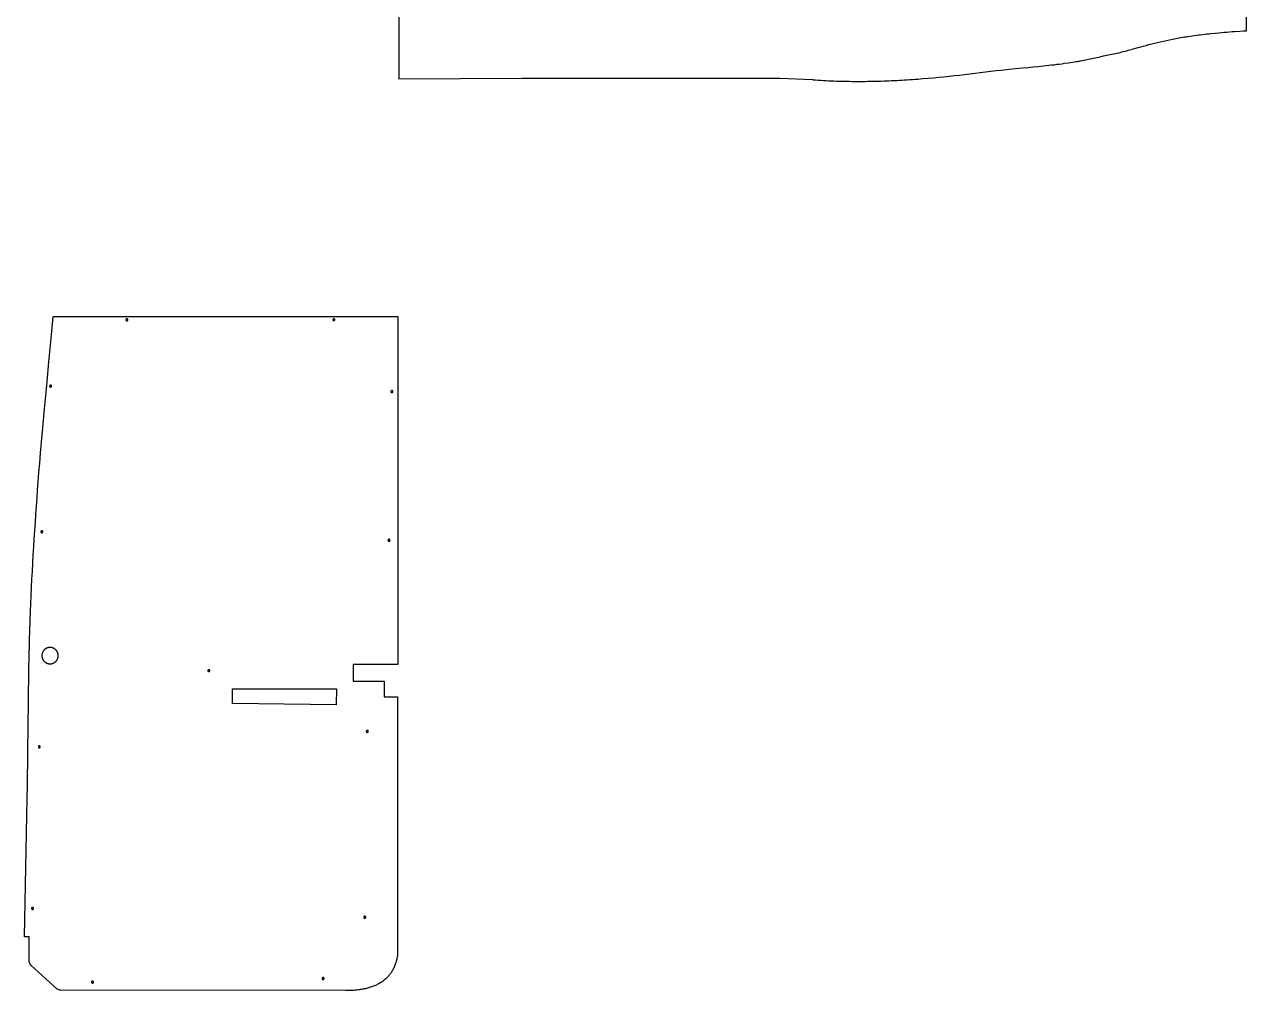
# Model space of a CAD drawing. Extents: x 123 to 7211, y -6292 to -543.
# Drawn here: x 4779 to 7211, y -6292 to -4369 of the extents above; entities that cross this region are included whole.
import ezdxf

# ---------------------------------------------------------------- set-up
doc = ezdxf.new("R2010")
doc.units = 0
doc.layers.add('Default_Layer', color=1, linetype='CONTINUOUS')

msp = doc.modelspace()

# ---------------------------------------------------------------- linework, layer by layer
at = {"layer": 'Default_Layer'}
msp.add_lwpolyline([(5524.2, -4158.5), (5524.2, -4438.8), (5524.1, -4477.8), (5769.4, -4476.6), (6282.1, -4476.6), (6348.4, -4479.3), (6348.4, -4479.5), (6353.6, -4479.8), (6358.8, -4480.2), (6364, -4480.5), (6369.2, -4480.8), (6374.4, -4481.1), (6379.6, -4481.4), (6384.8, -4481.6), (6390, -4481.8), (6395.2, -4482), (6400.4, -4482.2), (6405.7, -4482.3), (6410.9, -4482.4), (6416.1, -4482.5), (6421.3, -4482.6), (6426.5, -4482.7), (6431.7, -4482.7), (6436.9, -4482.7), (6442.1, -4482.7), (6447.4, -4482.7), (6452.6, -4482.7), (6457.8, -4482.6), (6463, -4482.5), (6468.2, -4482.4), (6473.4, -4482.3), (6478.6, -4482.2), (6483.9, -4482), (6489.1, -4481.9), (6494.3, -4481.7), (6499.5, -4481.5), (6504.7, -4481.2), (6509.9, -4481), (6515.1, -4480.7), (6520.3, -4480.5), (6525.6, -4480.2), (6530.8, -4479.9), (6536, -4479.5), (6541.2, -4479.2), (6546.4, -4478.8), (6551.6, -4478.5), (6556.8, -4478.1), (6567.2, -4477.3), (6577.6, -4476.4), (6588, -4475.5), (6598.4, -4474.5), (6608.8, -4473.5), (6619.2, -4472.4), (6629.5, -4471.2), (6639.9, -4470.1), (6650.2, -4468.8), (6660.6, -4467.6), (6670.9, -4466.3), (6681.3, -4464.9), (6686.5, -4464.3), (6691.7, -4463.6), (6697, -4463), (6702.2, -4462.4), (6707.4, -4461.8), (6712.7, -4461.2), (6723.2, -4460.1), (6733.7, -4459), (6744.2, -4458), (6765.2, -4456), (6775.8, -4454.9), (6786.3, -4453.9), (6796.8, -4452.9), (6807.3, -4451.8), (6817.8, -4450.7), (6823, -4450.1), (6828.3, -4449.5), (6833.5, -4448.8), (6838.7, -4448.2), (6844, -4447.5), (6849.2, -4446.8), (6857.1, -4445.8), (6861, -4445.2), (6865, -4444.6), (6868.9, -4444), (6872.9, -4443.3), (6874.8, -4443), (6876.8, -4442.6), (6878.7, -4442.2), (6880.7, -4441.8), (6887.3, -4440.4), (6893.8, -4439), (6900.4, -4437.6), (6907, -4436.3), (6920.2, -4433.6), (6926.8, -4432.2), (6933.4, -4430.8), (6940, -4429.4), (6946.6, -4428), (6953.2, -4426.5), (6959.7, -4425), (6963, -4424.2), (6966.3, -4423.4), (6969.5, -4422.6), (6972.8, -4421.7), (6976, -4420.9), (6979.3, -4420), (6982.5, -4419.1), (6985.8, -4418.2), (6995.7, -4415.3), (7000.7, -4413.9), (7005.6, -4412.5), (7011.3, -4411), (7016.9, -4409.5), (7022.6, -4408), (7028.3, -4406.5), (7034, -4405.1), (7039.8, -4403.8), (7045.8, -4402.4), (7051.9, -4401.1), (7058, -4399.8), (7064.1, -4398.6), (7067.5, -4397.9), (7070.8, -4397.3), (7074.2, -4396.7), (7077.5, -4396.1), (7080.9, -4395.5), (7084.3, -4394.9), (7087.6, -4394.4), (7091, -4393.8), (7095.1, -4393.2), (7099.2, -4392.6), (7103.3, -4392), (7107.4, -4391.5), (7111.5, -4390.9), (7115.6, -4390.4), (7119.8, -4389.9), (7123.9, -4389.4), (7128, -4388.9), (7132.1, -4388.4), (7136.2, -4388), (7140.4, -4387.5), (7148.6, -4386.7), (7156.9, -4385.9), (7162, -4385.5), (7167.1, -4385), (7172.3, -4384.6), (7177.4, -4384.2), (7182.6, -4383.8), (7187.7, -4383.5), (7198, -4382.7), (7204.7, -4382.3), (7211.4, -4381.9), (7211.4, -3299.8)], dxfattribs=at)
msp.add_lwpolyline([(5521.5, -6220.8), (5521.3, -6222.1), (5521.1, -6223.5), (5520.9, -6224.8), (5520.6, -6226.1), (5520.4, -6227.3), (5520.1, -6228.6), (5519.8, -6229.9), (5519.5, -6231.1), (5519.2, -6232.3), (5518.9, -6233.5), (5518.6, -6234.7), (5518.2, -6235.9), (5517.9, -6237), (5517.5, -6238.2), (5517.1, -6239.3), (5516.7, -6240.4), (5516.3, -6241.5), (5515.9, -6242.6), (5515.4, -6243.7), (5515, -6244.7), (5514.5, -6245.8), (5514.1, -6246.8), (5513.6, -6247.8), (5513.1, -6248.8), (5512.6, -6249.8), (5512, -6250.7), (5511.5, -6251.7), (5511, -6252.6), (5510.4, -6253.6), (5509.9, -6254.5), (5509.3, -6255.4), (5508.7, -6256.3), (5508.1, -6257.2), (5507.5, -6258), (5506.9, -6258.9), (5506.2, -6259.7), (5505.6, -6260.5), (5504.9, -6261.3), (5504.3, -6262.1), (5503.6, -6262.9), (5502.9, -6263.7), (5502.2, -6264.5), (5501.5, -6265.2), (5500.8, -6265.9), (5500.1, -6266.7), (5499.4, -6267.4), (5498.6, -6268.1), (5497.9, -6268.8), (5496.4, -6270.1), (5494.8, -6271.4), (5493.2, -6272.6), (5491.6, -6273.8), (5490, -6275), (5488.3, -6276.1), (5486.5, -6277.1), (5484.8, -6278.2), (5483, -6279.1), (5481.2, -6280.1), (5479.4, -6281), (5477.5, -6281.8), (5475.6, -6282.6), (5473.7, -6283.4), (5471.8, -6284.2), (5469.8, -6284.9), (5467.9, -6285.5), (5465.9, -6286.1), (5463.8, -6286.7), (5461.8, -6287.3), (5459.8, -6287.8), (5457.7, -6288.3), (5455.6, -6288.7), (5453.5, -6289.2), (5451.4, -6289.5), (5449.2, -6289.9), (5447.1, -6290.2), (5444.9, -6290.5), (5442.8, -6290.8), (5440.6, -6291), (5438.4, -6291.2), (5436.2, -6291.4), (5434, -6291.6), (5431.8, -6291.7), (5429.6, -6291.8), (5427.4, -6291.9), (5425.1, -6291.9), (5422.9, -6292), (5420.7, -6292), (5418.5, -6292), (4850.9, -6291.5, -0.186361), (4844.2, -6288.9), (4791.8, -6241.3, -0.211297), (4788.5, -6233.9), (4788.5, -6185.3), (4778.9, -6185.3), (4784.5, -5909), (4784.8, -5886.5), (4785.1, -5863.3), (4785.5, -5839.7), (4785.7, -5815.7), (4786.3, -5767.4), (4786.9, -5719.5), (4787.2, -5696), (4787.5, -5673), (4787.9, -5650.7), (4788.3, -5629.2), (4788.5, -5618.8), (4788.7, -5608.7), (4788.9, -5598.8), (4789.2, -5589.2), (4789.4, -5579.9), (4789.7, -5571), (4790, -5562.3), (4790.2, -5554.1), (4790.9, -5537.9), (4791.5, -5521.8), (4792.3, -5505.7), (4793, -5489.5), (4793.8, -5473.4), (4794.7, -5457.3), (4795.6, -5441.2), (4796.5, -5425), (4797.5, -5408.9), (4798.5, -5392.8), (4799.5, -5376.7), (4800.6, -5360.6), (4801.7, -5344.4), (4802.8, -5328.3), (4804, -5312.2), (4805.1, -5296.1), (4805.7, -5287.9), (4806.4, -5279.3), (4807.1, -5270.5), (4807.8, -5261.3), (4809.4, -5242.2), (4811.1, -5222), (4813, -5201), (4814.9, -5179.3), (4816.9, -5157), (4819, -5134.2), (4823.2, -5087.7), (4827.5, -5040.9), (4831.8, -4994.7), (4833.8, -4972.2), (4835.8, -4950.3), (5521.8, -4950.3), (5521.8, -5643), (5433, -5643), (5433, -5676.6), (5495, -5676.6), (5495, -5707.4), (5521.6, -5707.4), (5521.5, -6220.8)], format="xyb", close=True, dxfattribs=at)
for points in [[(4982.9, -4959.2), (4983.1, -4959.2), (4983.3, -4959.2), (4983.5, -4959.2), (4983.7, -4959.1), (4983.9, -4959), (4984, -4958.9), (4984.2, -4958.8), (4984.3, -4958.7), (4984.5, -4958.5), (4984.6, -4958.4), (4984.7, -4958.2), (4984.8, -4958), (4984.8, -4957.8), (4984.9, -4957.7), (4984.9, -4957.5), (4984.9, -4957.2), (4984.9, -4957), (4984.9, -4956.8), (4984.8, -4956.7), (4984.8, -4956.5), (4984.7, -4956.3), (4984.6, -4956.1), (4984.5, -4956), (4984.3, -4955.8), (4984.2, -4955.7), (4984, -4955.6), (4983.9, -4955.5), (4983.7, -4955.4), (4983.5, -4955.3), (4983.3, -4955.3), (4983.1, -4955.3), (4982.9, -4955.2), (4982.7, -4955.3), (4982.5, -4955.3), (4982.3, -4955.3), (4982.1, -4955.4), (4982, -4955.5), (4981.8, -4955.6), (4981.6, -4955.7), (4981.5, -4955.8), (4981.4, -4956), (4981.3, -4956.1), (4981.2, -4956.3), (4981.1, -4956.5), (4981, -4956.7), (4981, -4956.8), (4980.9, -4957), (4980.9, -4957.2), (4980.9, -4957.5), (4981, -4957.7), (4981, -4957.8), (4981.1, -4958), (4981.2, -4958.2), (4981.3, -4958.4), (4981.4, -4958.5), (4981.5, -4958.7), (4981.6, -4958.8), (4981.8, -4958.9), (4982, -4959), (4982.1, -4959.1), (4982.3, -4959.2), (4982.5, -4959.2), (4982.7, -4959.2), (4982.9, -4959.2)], [(5394.7, -4958.9), (5394.9, -4958.9), (5395.1, -4958.9), (5395.3, -4958.8), (5395.4, -4958.8), (5395.6, -4958.7), (5395.8, -4958.6), (5395.9, -4958.5), (5396.1, -4958.3), (5396.2, -4958.2), (5396.3, -4958), (5396.4, -4957.9), (5396.5, -4957.7), (5396.6, -4957.5), (5396.6, -4957.3), (5396.7, -4957.1), (5396.7, -4956.9), (5396.7, -4956.7), (5396.6, -4956.5), (5396.6, -4956.3), (5396.5, -4956.1), (5396.4, -4956), (5396.3, -4955.8), (5396.2, -4955.6), (5396.1, -4955.5), (5395.9, -4955.4), (5395.8, -4955.3), (5395.6, -4955.2), (5395.4, -4955.1), (5395.3, -4955), (5395.1, -4955), (5394.9, -4954.9), (5394.7, -4954.9), (5394.5, -4954.9), (5394.3, -4955), (5394.1, -4955), (5393.9, -4955.1), (5393.7, -4955.2), (5393.5, -4955.3), (5393.4, -4955.4), (5393.3, -4955.5), (5393.1, -4955.6), (5393, -4955.8), (5392.9, -4956), (5392.8, -4956.1), (5392.8, -4956.3), (5392.7, -4956.5), (5392.7, -4956.7), (5392.7, -4956.9), (5392.7, -4957.1), (5392.7, -4957.3), (5392.8, -4957.5), (5392.8, -4957.7), (5392.9, -4957.9), (5393, -4958), (5393.1, -4958.2), (5393.3, -4958.3), (5393.4, -4958.5), (5393.5, -4958.6), (5393.7, -4958.7), (5393.9, -4958.8), (5394.1, -4958.8), (5394.3, -4958.9), (5394.5, -4958.9), (5394.7, -4958.9)], [(4831, -5091.2), (4831.2, -5091.2), (4831.4, -5091.1), (4831.6, -5091.1), (4831.7, -5091), (4831.9, -5090.9), (4832.1, -5090.8), (4832.2, -5090.7), (4832.4, -5090.6), (4832.5, -5090.4), (4832.6, -5090.3), (4832.7, -5090.1), (4832.8, -5089.9), (4832.9, -5089.8), (4832.9, -5089.6), (4832.9, -5089.4), (4833, -5089.2), (4832.9, -5089), (4832.9, -5088.8), (4832.9, -5088.6), (4832.8, -5088.4), (4832.7, -5088.2), (4832.6, -5088), (4832.5, -5087.9), (4832.4, -5087.8), (4832.2, -5087.6), (4832.1, -5087.5), (4831.9, -5087.4), (4831.7, -5087.3), (4831.6, -5087.3), (4831.4, -5087.2), (4831.2, -5087.2), (4831, -5087.2), (4830.8, -5087.2), (4830.6, -5087.2), (4830.4, -5087.3), (4830.2, -5087.3), (4830, -5087.4), (4829.8, -5087.5), (4829.7, -5087.6), (4829.5, -5087.8), (4829.4, -5087.9), (4829.3, -5088), (4829.2, -5088.2), (4829.1, -5088.4), (4829, -5088.6), (4829, -5088.8), (4829, -5089), (4829, -5089.2), (4829, -5089.4), (4829, -5089.6), (4829, -5089.8), (4829.1, -5089.9), (4829.2, -5090.1), (4829.3, -5090.3), (4829.4, -5090.4), (4829.5, -5090.6), (4829.7, -5090.7), (4829.8, -5090.8), (4830, -5090.9), (4830.2, -5091), (4830.4, -5091.1), (4830.6, -5091.1), (4830.8, -5091.2), (4831, -5091.2)], [(5510.2, -5102), (5510.4, -5101.9), (5510.6, -5101.9), (5510.8, -5101.9), (5510.9, -5101.8), (5511.1, -5101.7), (5511.3, -5101.6), (5511.4, -5101.5), (5511.6, -5101.4), (5511.7, -5101.2), (5511.8, -5101.1), (5511.9, -5100.9), (5512, -5100.7), (5512.1, -5100.5), (5512.1, -5100.4), (5512.2, -5100.2), (5512.2, -5100), (5512.2, -5099.7), (5512.1, -5099.5), (5512.1, -5099.4), (5512, -5099.2), (5511.9, -5099), (5511.8, -5098.8), (5511.7, -5098.7), (5511.6, -5098.5), (5511.4, -5098.4), (5511.3, -5098.3), (5511.1, -5098.2), (5510.9, -5098.1), (5510.8, -5098), (5510.6, -5098), (5510.4, -5098), (5510.2, -5098), (5510, -5098), (5509.8, -5098), (5509.6, -5098), (5509.4, -5098.1), (5509.2, -5098.2), (5509.1, -5098.3), (5508.9, -5098.4), (5508.8, -5098.5), (5508.6, -5098.7), (5508.5, -5098.8), (5508.4, -5099), (5508.3, -5099.2), (5508.3, -5099.4), (5508.2, -5099.5), (5508.2, -5099.7), (5508.2, -5100), (5508.2, -5100.2), (5508.2, -5100.4), (5508.3, -5100.5), (5508.3, -5100.7), (5508.4, -5100.9), (5508.5, -5101.1), (5508.6, -5101.2), (5508.8, -5101.4), (5508.9, -5101.5), (5509.1, -5101.6), (5509.2, -5101.7), (5509.4, -5101.8), (5509.6, -5101.9), (5509.8, -5101.9), (5510, -5101.9), (5510.2, -5102)], [(4813.4, -5380.9), (4813.6, -5380.9), (4813.8, -5380.9), (4814, -5380.9), (4814.2, -5380.8), (4814.4, -5380.7), (4814.5, -5380.6), (4814.7, -5380.5), (4814.8, -5380.4), (4814.9, -5380.2), (4815.1, -5380.1), (4815.2, -5379.9), (4815.2, -5379.7), (4815.3, -5379.5), (4815.4, -5379.3), (4815.4, -5379.1), (4815.4, -5378.9), (4815.4, -5378.7), (4815.4, -5378.5), (4815.3, -5378.3), (4815.2, -5378.2), (4815.2, -5378), (4815.1, -5377.8), (4814.9, -5377.7), (4814.8, -5377.5), (4814.7, -5377.4), (4814.5, -5377.3), (4814.4, -5377.2), (4814.2, -5377.1), (4814, -5377), (4813.8, -5377), (4813.6, -5377), (4813.4, -5376.9), (4813.2, -5377), (4813, -5377), (4812.8, -5377), (4812.6, -5377.1), (4812.4, -5377.2), (4812.3, -5377.3), (4812.1, -5377.4), (4812, -5377.5), (4811.9, -5377.7), (4811.7, -5377.8), (4811.6, -5378), (4811.6, -5378.2), (4811.5, -5378.3), (4811.4, -5378.5), (4811.4, -5378.7), (4811.4, -5378.9), (4811.4, -5379.1), (4811.4, -5379.3), (4811.5, -5379.5), (4811.6, -5379.7), (4811.6, -5379.9), (4811.7, -5380.1), (4811.9, -5380.2), (4812, -5380.4), (4812.1, -5380.5), (4812.3, -5380.6), (4812.4, -5380.7), (4812.6, -5380.8), (4812.8, -5380.9), (4813, -5380.9), (4813.2, -5380.9), (4813.4, -5380.9)], [(5504.5, -5398), (5504.7, -5398), (5504.9, -5398), (5505.1, -5397.9), (5505.3, -5397.8), (5505.5, -5397.8), (5505.6, -5397.7), (5505.8, -5397.5), (5505.9, -5397.4), (5506.1, -5397.3), (5506.2, -5397.1), (5506.3, -5397), (5506.4, -5396.8), (5506.4, -5396.6), (5506.5, -5396.4), (5506.5, -5396.2), (5506.5, -5396), (5506.5, -5395.8), (5506.5, -5395.6), (5506.4, -5395.4), (5506.4, -5395.2), (5506.3, -5395.1), (5506.2, -5394.9), (5506.1, -5394.7), (5505.9, -5394.6), (5505.8, -5394.5), (5505.6, -5394.3), (5505.5, -5394.2), (5505.3, -5394.2), (5505.1, -5394.1), (5504.9, -5394), (5504.7, -5394), (5504.5, -5394), (5504.3, -5394), (5504.1, -5394), (5503.9, -5394.1), (5503.7, -5394.2), (5503.6, -5394.2), (5503.4, -5394.3), (5503.2, -5394.5), (5503.1, -5394.6), (5503, -5394.7), (5502.9, -5394.9), (5502.8, -5395.1), (5502.7, -5395.2), (5502.6, -5395.4), (5502.6, -5395.6), (5502.5, -5395.8), (5502.5, -5396), (5502.5, -5396.2), (5502.6, -5396.4), (5502.6, -5396.6), (5502.7, -5396.8), (5502.8, -5397), (5502.9, -5397.1), (5503, -5397.3), (5503.1, -5397.4), (5503.2, -5397.5), (5503.4, -5397.7), (5503.6, -5397.8), (5503.7, -5397.8), (5503.9, -5397.9), (5504.1, -5398), (5504.3, -5398), (5504.5, -5398)], [(4829.9, -5641.8), (4830.8, -5641.8), (4831.6, -5641.7), (4832.4, -5641.6), (4833.2, -5641.5), (4834, -5641.3), (4834.8, -5641.1), (4835.5, -5640.8), (4836.3, -5640.5), (4837, -5640.2), (4837.7, -5639.8), (4838.4, -5639.4), (4839, -5639), (4839.7, -5638.5), (4840.3, -5638.1), (4840.9, -5637.5), (4841.5, -5637), (4842, -5636.4), (4842.5, -5635.9), (4843, -5635.2), (4843.4, -5634.6), (4843.9, -5633.9), (4844.3, -5633.2), (4844.6, -5632.5), (4845, -5631.8), (4845.2, -5631.1), (4845.5, -5630.3), (4845.7, -5629.5), (4845.9, -5628.8), (4846, -5628), (4846.1, -5627.1), (4846.2, -5626.3), (4846.2, -5625.5), (4846.2, -5624.6), (4846.1, -5623.8), (4846, -5623), (4845.9, -5622.2), (4845.7, -5621.4), (4845.5, -5620.6), (4845.2, -5619.9), (4845, -5619.1), (4844.6, -5618.4), (4844.3, -5617.7), (4843.9, -5617), (4843.4, -5616.3), (4843, -5615.7), (4842.5, -5615.1), (4842, -5614.5), (4841.5, -5613.9), (4840.9, -5613.4), (4840.3, -5612.9), (4839.7, -5612.4), (4839, -5611.9), (4838.4, -5611.5), (4837.7, -5611.1), (4837, -5610.8), (4836.3, -5610.4), (4835.5, -5610.1), (4834.8, -5609.9), (4834, -5609.7), (4833.2, -5609.5), (4832.4, -5609.3), (4831.6, -5609.2), (4830.8, -5609.2), (4829.9, -5609.2), (4829.1, -5609.2), (4828.2, -5609.2), (4827.4, -5609.3), (4826.6, -5609.5), (4825.8, -5609.7), (4825.1, -5609.9), (4824.3, -5610.1), (4823.6, -5610.4), (4822.8, -5610.8), (4822.1, -5611.1), (4821.5, -5611.5), (4820.8, -5611.9), (4820.2, -5612.4), (4819.5, -5612.9), (4818.9, -5613.4), (4818.4, -5613.9), (4817.8, -5614.5), (4817.3, -5615.1), (4816.8, -5615.7), (4816.4, -5616.3), (4816, -5617), (4815.6, -5617.7), (4815.2, -5618.4), (4814.9, -5619.1), (4814.6, -5619.9), (4814.3, -5620.6), (4814.1, -5621.4), (4813.9, -5622.2), (4813.8, -5623), (4813.7, -5623.8), (4813.6, -5624.6), (4813.6, -5625.5), (4813.6, -5626.3), (4813.7, -5627.1), (4813.8, -5628), (4813.9, -5628.8), (4814.1, -5629.5), (4814.3, -5630.3), (4814.6, -5631.1), (4814.9, -5631.8), (4815.2, -5632.5), (4815.6, -5633.2), (4816, -5633.9), (4816.4, -5634.6), (4816.8, -5635.2), (4817.3, -5635.9), (4817.8, -5636.4), (4818.4, -5637), (4818.9, -5637.5), (4819.5, -5638.1), (4820.2, -5638.5), (4820.8, -5639), (4821.5, -5639.4), (4822.1, -5639.8), (4822.8, -5640.2), (4823.6, -5640.5), (4824.3, -5640.8), (4825.1, -5641.1), (4825.8, -5641.3), (4826.6, -5641.5), (4827.4, -5641.6), (4828.2, -5641.7), (4829.1, -5641.8), (4829.9, -5641.8)], [(5145.9, -5657.5), (5146.1, -5657.5), (5146.3, -5657.4), (5146.5, -5657.4), (5146.7, -5657.3), (5146.9, -5657.2), (5147.1, -5657.1), (5147.2, -5657), (5147.4, -5656.9), (5147.5, -5656.7), (5147.6, -5656.6), (5147.7, -5656.4), (5147.8, -5656.2), (5147.8, -5656.1), (5147.9, -5655.9), (5147.9, -5655.7), (5147.9, -5655.5), (5147.9, -5655.3), (5147.9, -5655.1), (5147.8, -5654.9), (5147.8, -5654.7), (5147.7, -5654.5), (5147.6, -5654.3), (5147.5, -5654.2), (5147.4, -5654), (5147.2, -5653.9), (5147.1, -5653.8), (5146.9, -5653.7), (5146.7, -5653.6), (5146.5, -5653.6), (5146.3, -5653.5), (5146.1, -5653.5), (5145.9, -5653.5), (5145.7, -5653.5), (5145.5, -5653.5), (5145.3, -5653.6), (5145.2, -5653.6), (5145, -5653.7), (5144.8, -5653.8), (5144.7, -5653.9), (5144.5, -5654), (5144.4, -5654.2), (5144.3, -5654.3), (5144.2, -5654.5), (5144.1, -5654.7), (5144, -5654.9), (5144, -5655.1), (5143.9, -5655.3), (5143.9, -5655.5), (5143.9, -5655.7), (5144, -5655.9), (5144, -5656.1), (5144.1, -5656.2), (5144.2, -5656.4), (5144.3, -5656.6), (5144.4, -5656.7), (5144.5, -5656.9), (5144.7, -5657), (5144.8, -5657.1), (5145, -5657.2), (5145.2, -5657.3), (5145.3, -5657.4), (5145.5, -5657.4), (5145.7, -5657.5), (5145.9, -5657.5)], [(5399.7, -5691.8), (5399.5, -5723.5), (5193.1, -5720.9), (5193.1, -5691.8), (5399.7, -5691.8)], [(5461.2, -5778.2), (5461.4, -5778.2), (5461.6, -5778.2), (5461.8, -5778.1), (5462, -5778.1), (5462.2, -5778), (5462.4, -5777.9), (5462.5, -5777.8), (5462.7, -5777.6), (5462.8, -5777.5), (5462.9, -5777.3), (5463, -5777.2), (5463.1, -5777), (5463.1, -5776.8), (5463.2, -5776.6), (5463.2, -5776.4), (5463.2, -5776.2), (5463.2, -5776), (5463.2, -5775.8), (5463.1, -5775.6), (5463.1, -5775.4), (5463, -5775.3), (5462.9, -5775.1), (5462.8, -5774.9), (5462.7, -5774.8), (5462.5, -5774.7), (5462.4, -5774.6), (5462.2, -5774.5), (5462, -5774.4), (5461.8, -5774.3), (5461.6, -5774.3), (5461.4, -5774.2), (5461.2, -5774.2), (5461, -5774.2), (5460.8, -5774.3), (5460.6, -5774.3), (5460.5, -5774.4), (5460.3, -5774.5), (5460.1, -5774.6), (5460, -5774.7), (5459.8, -5774.8), (5459.7, -5774.9), (5459.6, -5775.1), (5459.5, -5775.3), (5459.4, -5775.4), (5459.3, -5775.6), (5459.3, -5775.8), (5459.2, -5776), (5459.2, -5776.2), (5459.2, -5776.4), (5459.3, -5776.6), (5459.3, -5776.8), (5459.4, -5777), (5459.5, -5777.2), (5459.6, -5777.3), (5459.7, -5777.5), (5459.8, -5777.6), (5460, -5777.8), (5460.1, -5777.9), (5460.3, -5778), (5460.5, -5778.1), (5460.6, -5778.1), (5460.8, -5778.2), (5461, -5778.2), (5461.2, -5778.2)], [(4808.5, -5808.9), (4808.8, -5808.9), (4809, -5808.9), (4809.1, -5808.8), (4809.3, -5808.8), (4809.5, -5808.7), (4809.7, -5808.6), (4809.8, -5808.5), (4810, -5808.3), (4810.1, -5808.2), (4810.2, -5808), (4810.3, -5807.9), (4810.4, -5807.7), (4810.5, -5807.5), (4810.5, -5807.3), (4810.5, -5807.1), (4810.5, -5806.9), (4810.5, -5806.7), (4810.5, -5806.5), (4810.5, -5806.3), (4810.4, -5806.1), (4810.3, -5806), (4810.2, -5805.8), (4810.1, -5805.6), (4810, -5805.5), (4809.8, -5805.4), (4809.7, -5805.3), (4809.5, -5805.2), (4809.3, -5805.1), (4809.1, -5805), (4809, -5805), (4808.8, -5804.9), (4808.5, -5804.9), (4808.3, -5804.9), (4808.1, -5805), (4808, -5805), (4807.8, -5805.1), (4807.6, -5805.2), (4807.4, -5805.3), (4807.3, -5805.4), (4807.1, -5805.5), (4807, -5805.6), (4806.9, -5805.8), (4806.8, -5806), (4806.7, -5806.1), (4806.6, -5806.3), (4806.6, -5806.5), (4806.6, -5806.7), (4806.5, -5806.9), (4806.6, -5807.1), (4806.6, -5807.3), (4806.6, -5807.5), (4806.7, -5807.7), (4806.8, -5807.9), (4806.9, -5808), (4807, -5808.2), (4807.1, -5808.3), (4807.3, -5808.5), (4807.4, -5808.6), (4807.6, -5808.7), (4807.8, -5808.8), (4808, -5808.8), (4808.1, -5808.9), (4808.3, -5808.9), (4808.5, -5808.9)], [(4795.1, -6130.5), (4795.3, -6130.5), (4795.5, -6130.5), (4795.7, -6130.4), (4795.8, -6130.4), (4796, -6130.3), (4796.2, -6130.2), (4796.3, -6130.1), (4796.5, -6129.9), (4796.6, -6129.8), (4796.7, -6129.6), (4796.8, -6129.5), (4796.9, -6129.3), (4797, -6129.1), (4797, -6128.9), (4797.1, -6128.7), (4797.1, -6128.5), (4797.1, -6128.3), (4797, -6128.1), (4797, -6127.9), (4796.9, -6127.7), (4796.8, -6127.6), (4796.7, -6127.4), (4796.6, -6127.3), (4796.5, -6127.1), (4796.3, -6127), (4796.2, -6126.9), (4796, -6126.8), (4795.8, -6126.7), (4795.7, -6126.6), (4795.5, -6126.6), (4795.3, -6126.5), (4795.1, -6126.5), (4794.9, -6126.5), (4794.7, -6126.6), (4794.5, -6126.6), (4794.3, -6126.7), (4794.1, -6126.8), (4794, -6126.9), (4793.8, -6127), (4793.7, -6127.1), (4793.5, -6127.3), (4793.4, -6127.4), (4793.3, -6127.6), (4793.2, -6127.7), (4793.2, -6127.9), (4793.1, -6128.1), (4793.1, -6128.3), (4793.1, -6128.5), (4793.1, -6128.7), (4793.1, -6128.9), (4793.2, -6129.1), (4793.2, -6129.3), (4793.3, -6129.5), (4793.4, -6129.6), (4793.5, -6129.8), (4793.7, -6129.9), (4793.8, -6130.1), (4794, -6130.2), (4794.1, -6130.3), (4794.3, -6130.4), (4794.5, -6130.4), (4794.7, -6130.5), (4794.9, -6130.5), (4795.1, -6130.5)], [(5456.2, -6148.1), (5456.5, -6148.1), (5456.6, -6148.1), (5456.8, -6148), (5457, -6148), (5457.2, -6147.9), (5457.4, -6147.8), (5457.5, -6147.7), (5457.7, -6147.5), (5457.8, -6147.4), (5457.9, -6147.2), (5458, -6147.1), (5458.1, -6146.9), (5458.2, -6146.7), (5458.2, -6146.5), (5458.2, -6146.3), (5458.2, -6146.1), (5458.2, -6145.9), (5458.2, -6145.7), (5458.2, -6145.5), (5458.1, -6145.3), (5458, -6145.2), (5457.9, -6145), (5457.8, -6144.8), (5457.7, -6144.7), (5457.5, -6144.6), (5457.4, -6144.5), (5457.2, -6144.4), (5457, -6144.3), (5456.8, -6144.2), (5456.6, -6144.2), (5456.5, -6144.1), (5456.2, -6144.1), (5456, -6144.1), (5455.8, -6144.2), (5455.7, -6144.2), (5455.5, -6144.3), (5455.3, -6144.4), (5455.1, -6144.5), (5455, -6144.6), (5454.8, -6144.7), (5454.7, -6144.8), (5454.6, -6145), (5454.5, -6145.2), (5454.4, -6145.3), (5454.3, -6145.5), (5454.3, -6145.7), (5454.3, -6145.9), (5454.2, -6146.1), (5454.3, -6146.3), (5454.3, -6146.5), (5454.3, -6146.7), (5454.4, -6146.9), (5454.5, -6147.1), (5454.6, -6147.2), (5454.7, -6147.4), (5454.8, -6147.5), (5455, -6147.7), (5455.1, -6147.8), (5455.3, -6147.9), (5455.5, -6148), (5455.7, -6148), (5455.8, -6148.1), (5456, -6148.1), (5456.2, -6148.1)], [(4914.4, -6277.2), (4914.6, -6277.2), (4914.8, -6277.1), (4914.9, -6277.1), (4915.1, -6277), (4915.3, -6276.9), (4915.5, -6276.8), (4915.6, -6276.7), (4915.8, -6276.6), (4915.9, -6276.4), (4916, -6276.3), (4916.1, -6276.1), (4916.2, -6276), (4916.3, -6275.8), (4916.3, -6275.6), (4916.3, -6275.4), (4916.4, -6275.2), (4916.3, -6275), (4916.3, -6274.8), (4916.3, -6274.6), (4916.2, -6274.4), (4916.1, -6274.2), (4916, -6274.1), (4915.9, -6273.9), (4915.8, -6273.8), (4915.6, -6273.6), (4915.5, -6273.5), (4915.3, -6273.4), (4915.1, -6273.3), (4914.9, -6273.3), (4914.8, -6273.2), (4914.6, -6273.2), (4914.4, -6273.2), (4914.1, -6273.2), (4913.9, -6273.2), (4913.8, -6273.3), (4913.6, -6273.3), (4913.4, -6273.4), (4913.2, -6273.5), (4913.1, -6273.6), (4912.9, -6273.8), (4912.8, -6273.9), (4912.7, -6274.1), (4912.6, -6274.2), (4912.5, -6274.4), (4912.4, -6274.6), (4912.4, -6274.8), (4912.4, -6275), (4912.4, -6275.2), (4912.4, -6275.4), (4912.4, -6275.6), (4912.4, -6275.8), (4912.5, -6276), (4912.6, -6276.1), (4912.7, -6276.3), (4912.8, -6276.4), (4912.9, -6276.6), (4913.1, -6276.7), (4913.2, -6276.8), (4913.4, -6276.9), (4913.6, -6277), (4913.8, -6277.1), (4913.9, -6277.1), (4914.1, -6277.2), (4914.4, -6277.2)], [(5373.4, -6270.2), (5373.6, -6270.2), (5373.8, -6270.1), (5374, -6270.1), (5374.1, -6270), (5374.3, -6269.9), (5374.5, -6269.8), (5374.6, -6269.7), (5374.8, -6269.6), (5374.9, -6269.5), (5375, -6269.3), (5375.1, -6269.1), (5375.2, -6269), (5375.3, -6268.8), (5375.3, -6268.6), (5375.4, -6268.4), (5375.4, -6268.2), (5375.4, -6268), (5375.3, -6267.8), (5375.3, -6267.6), (5375.2, -6267.4), (5375.1, -6267.2), (5375, -6267.1), (5374.9, -6266.9), (5374.8, -6266.8), (5374.6, -6266.6), (5374.5, -6266.5), (5374.3, -6266.4), (5374.1, -6266.3), (5374, -6266.3), (5373.8, -6266.2), (5373.6, -6266.2), (5373.4, -6266.2), (5373.2, -6266.2), (5373, -6266.2), (5372.8, -6266.3), (5372.6, -6266.3), (5372.4, -6266.4), (5372.2, -6266.5), (5372.1, -6266.6), (5371.9, -6266.8), (5371.8, -6266.9), (5371.7, -6267.1), (5371.6, -6267.2), (5371.5, -6267.4), (5371.5, -6267.6), (5371.4, -6267.8), (5371.4, -6268), (5371.4, -6268.2), (5371.4, -6268.4), (5371.4, -6268.6), (5371.5, -6268.8), (5371.5, -6269), (5371.6, -6269.1), (5371.7, -6269.3), (5371.8, -6269.5), (5371.9, -6269.6), (5372.1, -6269.7), (5372.2, -6269.8), (5372.4, -6269.9), (5372.6, -6270), (5372.8, -6270.1), (5373, -6270.1), (5373.2, -6270.2), (5373.4, -6270.2)]]:
    msp.add_lwpolyline(points, close=True, dxfattribs=at)

doc.saveas('drawing.dxf')
